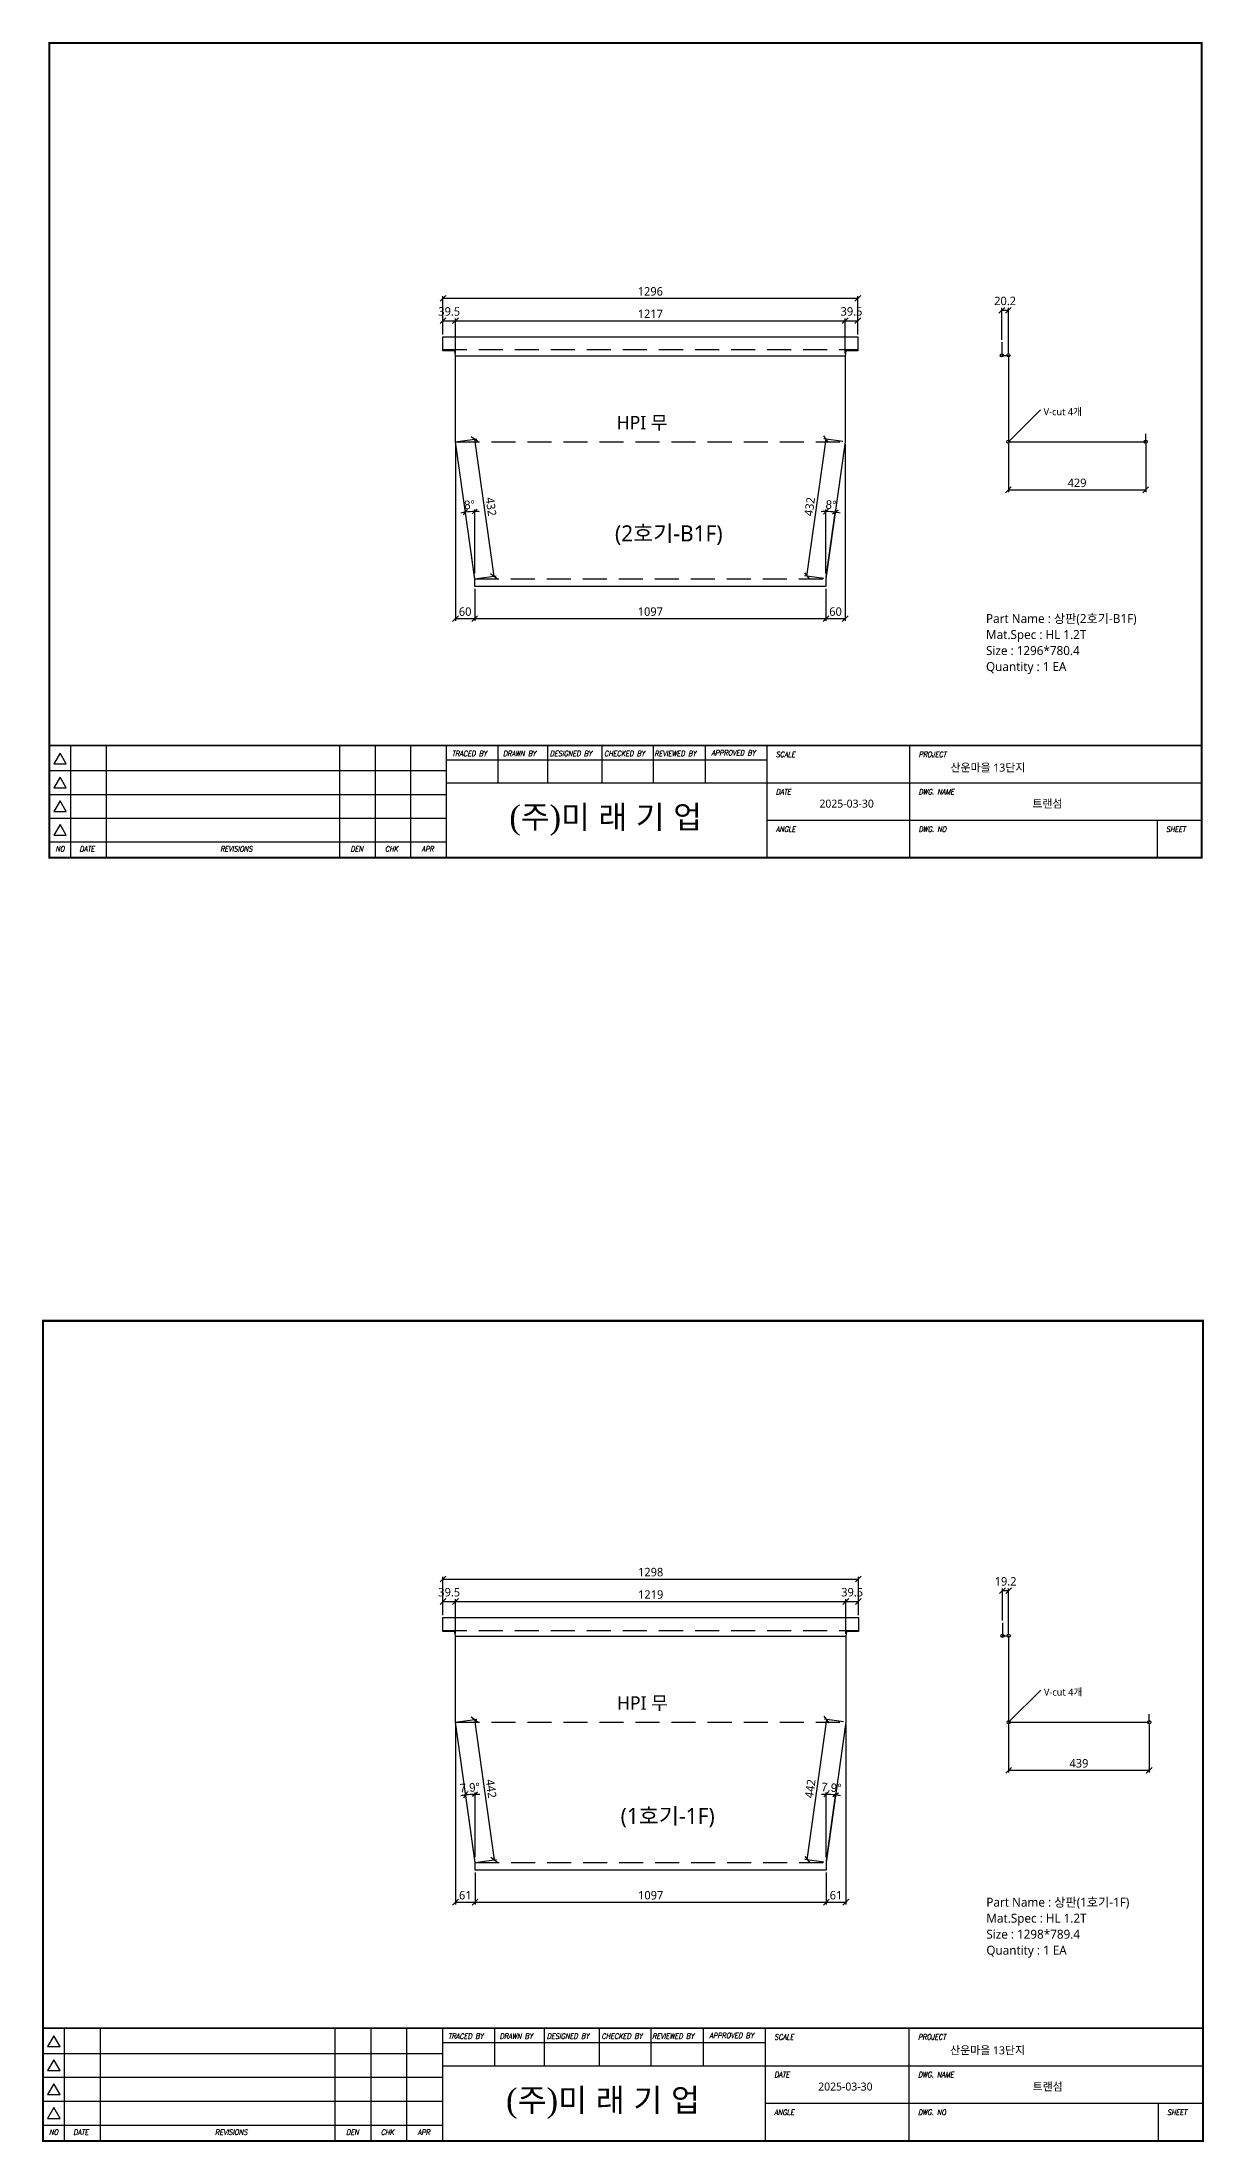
# Model space of a CAD drawing. Extents: x 674 to 10492, y -109346 to 1748.
# Drawn here: x 708 to 4338, y -81311 to -74751 of the extents above; entities that cross this region are included whole.
import ezdxf
from ezdxf.enums import TextEntityAlignment as Align

# ---------------------------------------------------------------- set-up
doc = ezdxf.new("R2010")
doc.units = 0
doc.header["$LTSCALE"] = 10
doc.header["$MEASUREMENT"] = 0
doc.linetypes.add('DASHED2', pattern=[0.375, 0.25, -0.125])
doc.layers.get('0').update_dxf_attribs({"linetype": 'CONTINUOUS'})
for name, color, linetype in [('22', 8, 'DASHED2'), ('dim', 3, 'CONTINUOUS'), ('FROM', 7, 'CONTINUOUS'), ('HIDDEN2', 8, 'CONTINUOUS'), ('레이져', 7, 'CONTINUOUS')]:
    doc.layers.add(name, color=color, linetype=linetype)
doc.styles.add('G1', font='batang.ttc', dxfattribs={"height": 20})
doc.styles.add('ITALICT', font='italict')
doc.styles.add('JKW', font='')
doc.styles.add('MIRAESTYLE', font='gulim.ttc')
doc.styles.add('YCKIM', font='gulim.ttc')
doc.styles.get('JKW').set_extended_font_data('NanumGothic')
doc.dimstyles.new('MIRAE', dxfattribs={"dimscale": 100, "dimtxt": 0.25, "dimasz": 0.15, "dimexe": 0.06, "dimexo": 0.06, "dimgap": 0.07, "dimtad": 1, "dimdec": 1, "dimtxsty": 'YCKIM', "dimblk": 'OBLIQUE', "dimcen": 2.5, "dimclrd": 3, "dimclre": 3, "dimclrt": 256, "dimadec": 1, "dimazin": 3, "dimtfac": 0.5, "dimtix": 1, "dimtmove": 0, "dimatfit": 3, "dimldrblk": 'OBLIQUE'})
doc.dimstyles.get("Standard").update_dxf_attribs({"dimtxt": 2.5, "dimasz": 2.5, "dimexe": 1.25, "dimexo": 0.625, "dimtad": 1, "dimtxsty": 'MIRAESTYLE', "dimcen": 2.5, "dimazin": 3, "dimtfac": 1, "dimtmove": 0, "dimatfit": 3})
doc.dimstyles.new('미래', dxfattribs={"dimscale": 120, "dimtxt": 0.2, "dimasz": 0.15, "dimexe": 0.06, "dimexo": 0.06, "dimgap": 0.07, "dimtad": 1, "dimdec": 1, "dimlfac": -1, "dimtxsty": 'JKW', "dimblk": 'OBLIQUE', "dimcen": 2.5, "dimclrd": 3, "dimclre": 3, "dimclrt": 256, "dimadec": 1, "dimazin": 2, "dimtfac": 0.5, "dimtmove": 1, "dimatfit": 3, "dimarcsym": 1})

# ---------------------------------------------------------------- blocks, each defined once
blk = doc.blocks.new('_OBLIQUE')
at = {"color": 0, "linetype": 'ByBlock'}
blk.add_line((-0.5, -0.5), (0.5, 0.5), dxfattribs=at)
blk = doc.blocks.new('3')
at = {"layer": 'FROM', "color": 7}
blk.add_line((25823.5, 11169), (25823.5, 11496.2), dxfattribs=at)
at = {"layer": 'FROM', "color": 2}
for p, q in [((25885.8, 11169), (25885.8, 11496.2)), ((25989.7, 11169), (25989.7, 11496.2)), ((26670, 11169), (26670, 11496.2)), ((26773.9, 11169), (26773.9, 11496.2)), ((26877.7, 11169), (26877.7, 11496.2)), ((25823.5, 11422.9), (26981.6, 11422.9)), ((25823.5, 11353.6), (26981.6, 11353.6)), ((25823.5, 11284.4), (26981.6, 11284.4)), ((25823.5, 11215.1), (26981.6, 11215.1))]:
    blk.add_line(p, q, dxfattribs=at)
at = {"layer": 'FROM', "color": 0}
for p, q in [((26981.6, 11169), (26981.6, 11496.2)), ((26981.6, 11454.7), (27915.7, 11454.7)), ((27131.3, 11496.2), (27131.3, 11387.2)), ((27276.5, 11387.2), (27276.5, 11496.2)), ((27434, 11496.2), (27434, 11387.2)), ((27583.7, 11496.2), (27583.7, 11387.2)), ((27735.3, 11496.2), (27735.3, 11387.2)), ((27915.7, 11496.2), (27915.7, 11169)), ((28332.2, 11169), (28332.2, 11496.2)), ((26981.6, 11387.2), (29183.5, 11387.2)), ((27915.7, 11278.1), (29183.5, 11278.1))]:
    blk.add_line(p, q, dxfattribs=at)
at = {"layer": 'FROM'}
blk.add_line((29053.7, 11278.1), (29053.7, 11169), dxfattribs=at)
at = {"layer": 'FROM', "color": 0, "const_width": 5.89}
blk.add_lwpolyline([(25823.5, 11169), (29183.5, 11169), (29183.5, 13545), (25823.5, 13545)], close=True, dxfattribs=at)
at = {"layer": 'FROM', "color": 0, "const_width": 4.87}
blk.add_lwpolyline([(25823.5, 11496.2), (29183.5, 11496.2)], dxfattribs=at)
at = {"layer": 'FROM', "color": 2}
for points in [[(25854.7, 11473.5), (25836.7, 11442.3), (25872.7, 11442.3)], [(25854.7, 11404.3), (25836.7, 11373.1), (25872.7, 11373.1)], [(25854.7, 11335), (25836.7, 11303.8), (25872.7, 11303.8)], [(25854.7, 11265.7), (25836.7, 11234.6), (25872.7, 11234.6)]]:
    blk.add_lwpolyline(points, close=True, dxfattribs=at)
at = {"layer": 'FROM', "color": 4, "style": 'ITALICT', "width": 0.8}
for s, height, p in [('TRACED BY', 15.58, (26997.2, 11465)), ('DRAWN BY', 15.58, (27146.3, 11465)), ('DESIGNED BY', 15.583, (27282.8, 11465)), ('CHECKED BY', 15.58, (27441.2, 11465)), ('REVIEWED BY', 15.583, (27587.9, 11465)), ('APPROVED BY', 15.583, (27753.8, 11466.9)), ('SCALE', 15.58, (27941.7, 11462.5)), ('PROJECT', 15.58, (28358.1, 11462.5)), ('DATE', 15.58, (27941.7, 11353.4)), ('DWG. NAME', 15.58, (28358.1, 11353.4)), ('ANGLE', 15.58, (27941.7, 11244.4)), ('DWG. NO', 15.58, (28358.1, 11244.4)), ('SHEET', 15.58, (29079.6, 11244.4)), ('NO', 15.58, (25841.2, 11186.7)), ('DATE', 15.58, (25911.2, 11186.7)), ('REVISIONS', 15.58, (26321.6, 11186.7)), ('DEN', 15.58, (26701.4, 11186.7)), ('CHK', 15.58, (26802.1, 11186.7)), ('APR', 15.58, (26908.6, 11186.7))]:
    blk.add_text(s, height=height, dxfattribs=at).set_placement(p)
blk = doc.blocks.new('transom_frame')
at = {"xscale": 0.837272107773114, "yscale": 0.837272107773114, "zscale": 0.837272107773114}
blk.add_blockref('3', (-21621.3, -9351.5), dxfattribs=at)
at = {"style": 'G1'}
blk.add_text('(주)미 래 기 업', height=55.92, dxfattribs=at).set_placement((1358.1, 93.9), align=Align.MIDDLE)

msp = doc.modelspace()

# ---------------------------------------------------------------- linework, layer by layer
for p, q in [((3706.5, -75689), (3706.5, -75730)), ((3706.5, -75730), (3726.7, -75730)), ((3726.7, -75730), (3726.7, -75730)), ((3726.7, -75730), (3726.7, -76000)), ((3726.7, -76000), (4155.7, -76000)), ((4155.7, -76000), (4155.7, -75975)), ((3708.5, -79689), (3708.5, -79730)), ((3708.5, -79730), (3727.7, -79730)), ((3727.7, -79730), (3727.7, -79730)), ((3727.7, -79730), (3727.7, -80000)), ((3727.7, -80000), (4166.7, -80000)), ((4166.7, -80000), (4166.7, -79975))]:
    msp.add_line(p, q)
at = {"color": 6}
for centre in [(3706.5, -75730), (3726.7, -75730), (3726.7, -76000), (4155.7, -76000), (3708.5, -79730), (3727.7, -79730), (3727.7, -80000), (4166.7, -80000)]:
    msp.add_circle(centre, 5, dxfattribs=at)
at = {"layer": '22', "ltscale": 30}
for p, q in [((1960.5, -75712.2), (3256.5, -75712.2)), ((2000, -76000), (3217, -76000)), ((2060, -76427.8), (3157, -76427.8)), ((1960.5, -79713.2), (3258.5, -79713.2)), ((2000, -80000), (3219, -80000)), ((2061, -80437.8), (3158, -80437.8))]:
    msp.add_line(p, q, dxfattribs=at)
at = {"layer": 'HIDDEN2'}
for p, q in [((2000, -75731.2), (3217, -75731.2)), ((2000, -79731.2), (3219, -79731.2))]:
    msp.add_line(p, q, dxfattribs=at)
at = {"layer": '레이져'}
for p, q in [((1960.5, -75671.8), (3256.5, -75671.8)), ((1960.5, -75712.2), (1960.5, -75671.8)), ((3256.5, -75671.8), (3256.5, -75712.2)), ((1960.5, -75716.1), (1960.5, -75712.2)), ((1997.83, -75716.1), (1960.5, -75716.1)), ((2000, -75731.2), (1997.83, -75716.1)), ((2000, -76000), (2000, -75731.2)), ((3219.17, -75716.1), (3217, -75731.2)), ((3217, -75731.2), (3217, -76000)), ((3256.5, -75716.1), (3219.17, -75716.1)), ((3256.5, -75712.2), (3256.5, -75716.1)), ((2060, -76427.8), (2000, -76000)), ((3217, -76000), (3157, -76427.8)), ((2060, -76452.2), (2060, -76427.8)), ((2060, -76427.8), (2060, -76427.8)), ((3157, -76452.2), (2060, -76452.2)), ((3157, -76427.8), (3157, -76427.8)), ((3157, -76427.8), (3157, -76452.2)), ((1960.5, -79672.8), (3258.5, -79672.8)), ((1960.5, -79713.2), (1960.5, -79672.8)), ((3258.5, -79672.8), (3258.5, -79713.2)), ((1960.5, -79717.1), (1960.5, -79713.2)), ((1997.98, -79717.1), (1960.5, -79717.1)), ((2000, -79731.2), (1997.98, -79717.1)), ((2000, -80000), (2000, -79731.2)), ((3221.02, -79717.1), (3219, -79731.2)), ((3219, -79731.2), (3219, -80000)), ((3258.5, -79717.1), (3221.02, -79717.1)), ((3258.5, -79713.2), (3258.5, -79717.1)), ((2061, -80437.8), (2000, -80000)), ((3219, -80000), (3158, -80437.8)), ((2061, -80462.2), (2061, -80437.8)), ((2061, -80437.8), (2061, -80437.8)), ((3158, -80462.2), (2061, -80462.2)), ((3158, -80437.8), (3158, -80437.8)), ((3158, -80437.8), (3158, -80462.2))]:
    msp.add_line(p, q, dxfattribs=at)

# ---------------------------------------------------------------- block references
for p, xscale, yscale in [((731.5, -77299.2, 1.28), 1.279296875, 1.279296875), ((711.5, -81308.2, 1.29), 1.287890625, 1.287890625)]:
    msp.add_blockref('transom_frame', p, dxfattribs=dict(xscale=xscale, yscale=yscale))

# ---------------------------------------------------------------- texts
at = {"style": 'JKW'}
for s, height, p in [('Part Name : 상판(2호기-B1F)', 28, (3657, -76552.2)), ('Mat.Spec : HL 1.2T', 28, (3657, -76602.2)), ('Size : 1296*780.4', 28, (3657, -76652.2)), ('Quantity : 1 EA', 28, (3657, -76702.2)), ('산운마을 13단지', 25, (3545.95, -77017.75)), ('2025-03-30', 25, (3136.58, -77130.33)), ('트랜섬', 25, (3801.81, -77130.33)), ('Part Name : 상판(1호기-1F)', 28, (3658, -80562.2)), ('Mat.Spec : HL 1.2T', 28, (3658, -80612.2)), ('Size : 1298*789.4', 28, (3658, -80662.2)), ('Quantity : 1 EA', 28, (3658, -80712.2)), ('산운마을 13단지', 25, (3544.86, -81024.86)), ('2025-03-30', 25, (3132.73, -81138.2)), ('트랜섬', 25, (3802.44, -81138.2))]:
    msp.add_text(s, height=height, dxfattribs=at).set_placement(p, align=Align.MIDDLE_LEFT)
at = {"char_height": 22, "attachment_point": 1, "style": 'JKW'}
for insert in [(3836.7, -75895), (3837.7, -79895)]:
    msp.add_mtext('V-cut 4개', dxfattribs=dict(at, insert=insert))
at = {"layer": '레이져', "style": 'JKW'}
for s, height, p in [('HPI 무', 42, (2503.5, -75940)), ('(2호기-B1F)', 50, (2498, -76286)), ('HPI 무', 42, (2504.5, -79940)), ('(1호기-1F)', 50, (2515.67, -80292.67))]:
    msp.add_text(s, height=height, dxfattribs=at).set_placement(p, align=Align.MIDDLE_LEFT)

# ---------------------------------------------------------------- dimensions: what is measured, and where the dimension line sits
for base, line1, line2 in [((2045, -76218.35), ((2060, -76427.8), (2000, -76000)), ((2060, -76427.8), (2060, -76417.8))), ((3172, -76218.35), ((3157, -76427.8), (3157, -76417.8)), ((3157, -76427.8), (3217, -76000))), ((2045.75, -80225.85), ((2061, -80437.8), (2000, -80000)), ((2061, -80437.8), (2061, -80427.8))), ((3173.25, -80225.85), ((3158, -80437.8), (3158, -80427.8)), ((3158, -80437.8), (3219, -80000)))]:
    msp.add_angular_dim_2l(base=base, line1=line1, line2=line2, dimstyle='mirae', override={"dimtxt": 0.27, "dimgap": 0.02, "dimdec": 0, "dimlfac": 1, "dimdsep": 46, "dimclrt": 7}).render()
at = {"layer": 'dim'}
for base, p1, p2 in [((1960.5, -75551.8), (1960.5, -75671.8), (3256.5, -75671.8)), ((3706.5, -75589), (3706.5, -75689), (3726.7, -75730)), ((1960.5, -75621.8), (1960.5, -75671.8), (2000, -75731.2)), ((2000, -75621.8), (2000, -75731.2), (3217, -75731.2)), ((3217, -75621.8), (3217, -75731.2), (3256.5, -75671.8)), ((2000, -76552.2), (2000, -76000), (2060, -76452.2)), ((3157, -76552.2), (3157, -76452.2), (3217, -76000)), ((3726.7, -76150), (3726.7, -76000), (4155.7, -76000)), ((2060, -76552.2), (2060, -76452.2), (3157, -76452.2)), ((1960.5, -79552.8), (1960.5, -79672.8), (3258.5, -79672.8)), ((3708.5, -79589), (3708.5, -79689), (3727.7, -79730)), ((1960.5, -79622.8), (1960.5, -79672.8), (2000, -79731.2)), ((2000, -79622.8), (2000, -79731.2), (3219, -79731.2)), ((3219, -79622.8), (3219, -79731.2), (3258.5, -79672.8)), ((2000, -80562.2), (2000, -80000), (2061, -80462.2)), ((3158, -80562.2), (3158, -80462.2), (3219, -80000)), ((3727.7, -80150), (3727.7, -80000), (4166.7, -80000)), ((2061, -80562.2), (2061, -80462.2), (3158, -80462.2))]:
    msp.add_linear_dim(base=base, p1=p1, p2=p2, dimstyle='미래', override={"dimtxt": 0.22, "dimgap": 0.07, "dimdec": 1, "dimlfac": 1, "dimdsep": 46, "dimclrt": 7}, dxfattribs=at).render()
for base, p1, p2, angle in [((2059.42, -75991.67), (2000, -76000), (2060, -76427.8), 277.983796), ((3097.58, -76419.47), (3157, -76427.8), (3217, -76000), 82.016204), ((2059.43, -79991.72), (2000, -80000), (2061, -80437.8), 277.932127), ((3098.57, -80429.52), (3158, -80437.8), (3219, -80000), 82.067873)]:
    msp.add_linear_dim(base=base, p1=p1, p2=p2, angle=angle, dimstyle='미래', override={"dimtxt": 0.22, "dimgap": 0.07, "dimdec": 1, "dimlfac": 1, "dimdsep": 46, "dimclrt": 7}, dxfattribs=at).render()

# ---------------------------------------------------------------- leaders
for points in [[(3726.7, -76000), (3826.7, -75900)], [(3727.7, -80000), (3827.7, -79900)]]:
    msp.add_leader(points, dimstyle='Standard', dxfattribs=at)

doc.saveas('drawing.dxf')
